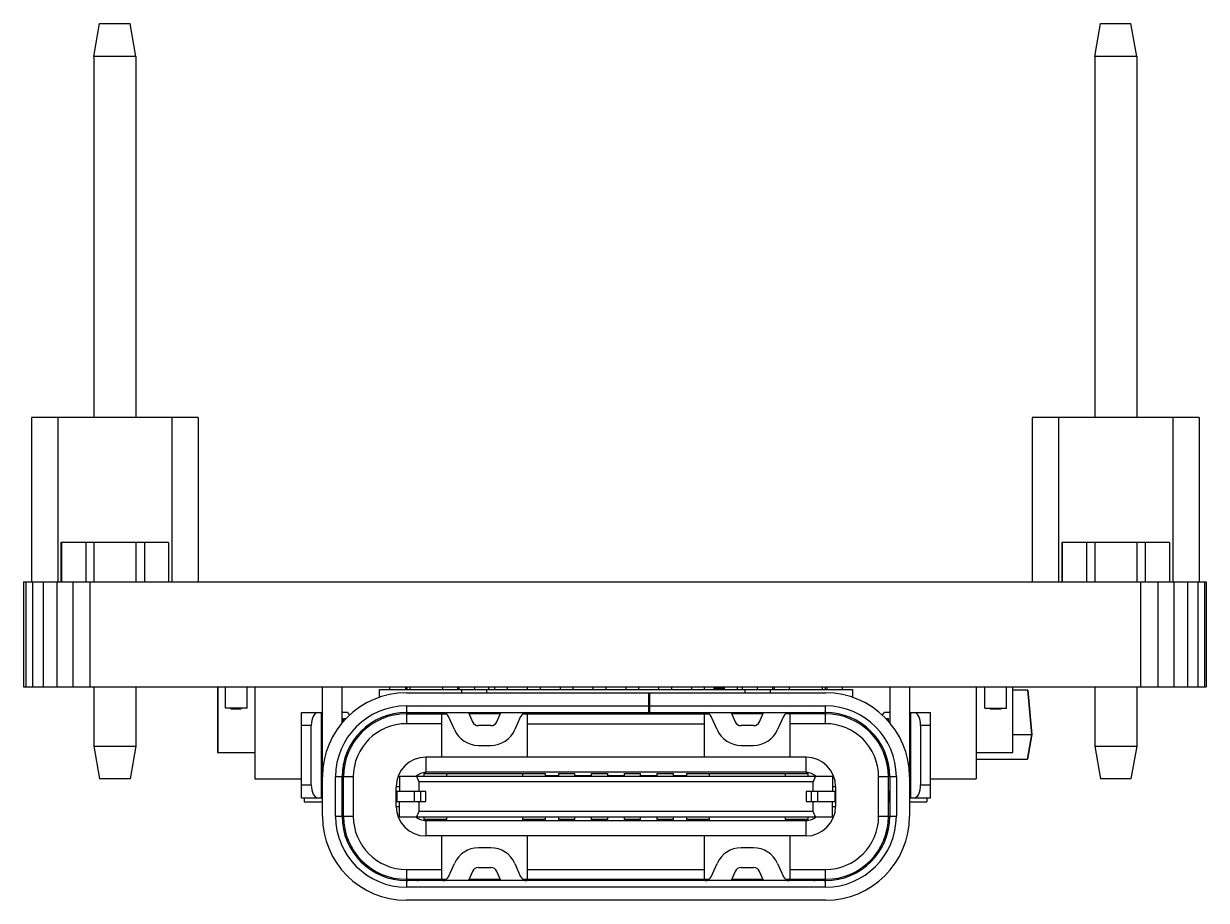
# Model space of a CAD drawing. Header units: inches. Extents: x -50 to 45.5, y -47 to 21.5.
# Drawn here: x -24.69 to -6.68, y 8.19 to 21.54 of the extents above; entities that cross this region are included whole.
import ezdxf

# ---------------------------------------------------------------- set-up
doc = ezdxf.new("R2010")
doc.units = ezdxf.units.IN
doc.header["$LTSCALE"] = 1.21
doc.header["$MEASUREMENT"] = 0
doc.layers.get('0').update_dxf_attribs({"linetype": 'CONTINUOUS'})

msp = doc.modelspace()

# ---------------------------------------------------------------- linework, layer by layer
at = {"color": 7, "linetype": 'Continuous'}
for p, q in [((-23.618, 21.036), (-23.53, 21.536)), ((-23.53, 21.536), (-23.067, 21.536)), ((-22.978, 21.036), (-23.067, 21.536)), ((-8.378, 21.036), (-8.29, 21.536)), ((-8.29, 21.536), (-7.827, 21.536)), ((-7.738, 21.036), (-7.827, 21.536)), ((-23.618, 21.036), (-23.618, 15.536)), ((-22.978, 21.036), (-23.618, 21.036)), ((-22.978, 21.036), (-22.978, 15.536)), ((-7.738, 21.036), (-8.378, 21.036)), ((-8.378, 21.036), (-8.378, 15.536)), ((-7.738, 21.036), (-7.738, 15.536)), ((-24.569, 15.536), (-24.569, 13.036)), ((-22.029, 15.536), (-24.569, 15.536)), ((-24.169, 15.536), (-24.169, 13.036)), ((-22.429, 15.536), (-22.429, 13.036)), ((-22.029, 15.536), (-22.029, 13.036)), ((-6.789, 15.536), (-9.329, 15.536)), ((-9.329, 15.536), (-9.329, 13.036)), ((-8.929, 15.536), (-8.929, 13.036)), ((-7.189, 15.536), (-7.189, 13.036)), ((-6.789, 15.536), (-6.789, 13.036)), ((-24.119, 13.636), (-24.119, 13.036)), ((-22.479, 13.636), (-24.119, 13.636)), ((-24.113, 13.636), (-24.113, 13.036)), ((-23.741, 13.636), (-23.741, 13.036)), ((-23.618, 13.636), (-23.618, 13.036)), ((-22.978, 13.636), (-22.978, 13.036)), ((-22.848, 13.636), (-22.848, 13.036)), ((-22.479, 13.636), (-22.479, 13.036)), ((-7.239, 13.636), (-8.879, 13.636)), ((-8.879, 13.636), (-8.879, 13.036)), ((-8.873, 13.636), (-8.873, 13.036)), ((-8.501, 13.636), (-8.501, 13.036)), ((-8.378, 13.636), (-8.378, 13.036)), ((-7.738, 13.636), (-7.738, 13.036)), ((-7.608, 13.636), (-7.608, 13.036)), ((-7.239, 13.636), (-7.239, 13.036)), ((-24.687, 13.036), (-24.687, 11.436)), ((-24.687, 13.036), (-6.678, 13.036)), ((-24.653, 13.036), (-24.653, 11.436)), ((-24.552, 13.036), (-24.552, 11.436)), ((-24.392, 13.036), (-24.392, 11.436)), ((-24.183, 13.036), (-24.183, 11.436)), ((-23.94, 13.036), (-23.94, 11.436)), ((-23.679, 13.036), (-23.679, 11.436)), ((-7.679, 13.036), (-7.679, 11.436)), ((-7.418, 13.036), (-7.418, 11.436)), ((-7.174, 13.036), (-7.174, 11.436)), ((-6.965, 13.036), (-6.965, 11.436)), ((-6.805, 13.036), (-6.805, 11.436)), ((-6.704, 13.036), (-6.704, 11.436)), ((-6.678, 13.036), (-6.678, 11.436)), ((-6.678, 13.036), (-6.678, 11.436)), ((-24.687, 11.436), (-6.678, 11.436)), ((-23.618, 11.436), (-23.618, 10.536)), ((-22.978, 11.436), (-22.978, 10.536)), ((-21.733, 11.436), (-21.733, 10.436)), ((-21.725, 10.436), (-21.725, 11.436)), ((-21.615, 11.111), (-21.615, 11.436)), ((-21.285, 11.111), (-21.285, 11.436)), ((-21.285, 11.411), (-21.284, 11.411)), ((-21.284, 11.111), (-21.284, 11.436)), ((-21.284, 11.111), (-21.284, 11.436)), ((-21.284, 11.111), (-21.284, 11.436)), ((-21.284, 11.411), (-21.284, 11.411)), ((-21.165, 11.436), (-21.165, 10.036)), ((-20.138, 9.466), (-20.138, 11.436)), ((-19.838, 10.889), (-19.838, 11.436)), ((-19.268, 11.276), (-19.268, 11.396)), ((-19.268, 11.396), (-12.068, 11.396)), ((-19.118, 11.436), (-19.118, 11.396)), ((-18.868, 11.396), (-18.868, 11.436)), ((-18.853, 11.436), (-18.853, 11.396)), ((-18.808, 11.436), (-18.808, 11.396)), ((-18.308, 11.436), (-18.308, 11.396)), ((-18.078, 11.396), (-18.078, 11.436)), ((-18.058, 11.436), (-18.058, 11.396)), ((-18.018, 11.396), (-18.018, 11.346)), ((-17.818, 11.396), (-17.818, 11.436)), ((-17.638, 11.396), (-17.638, 11.346)), ((-17.604, 11.396), (-17.604, 11.436)), ((-17.518, 11.436), (-17.518, 11.396)), ((-17.318, 11.396), (-17.318, 11.436)), ((-17.018, 11.436), (-17.018, 11.396)), ((-16.818, 11.396), (-16.818, 11.436)), ((-16.518, 11.436), (-16.518, 11.396)), ((-16.318, 11.396), (-16.318, 11.436)), ((-16.018, 11.436), (-16.018, 11.396)), ((-15.818, 11.396), (-15.818, 11.436)), ((-15.518, 11.436), (-15.518, 11.396)), ((-15.318, 11.396), (-15.318, 11.436)), ((-15.018, 11.436), (-15.018, 11.396)), ((-14.818, 11.396), (-14.818, 11.436)), ((-14.518, 11.436), (-14.518, 11.396)), ((-14.318, 11.396), (-14.318, 11.436)), ((-14.172, 11.396), (-14.172, 11.436)), ((-14.171, 11.396), (-14.171, 11.436)), ((-14.018, 11.411), (-14.171, 11.411)), ((-14.05, 11.436), (-14.05, 11.411)), ((-14.018, 11.436), (-14.018, 11.396)), ((-13.818, 11.396), (-13.818, 11.436)), ((-13.743, 11.396), (-13.743, 11.436)), ((-13.698, 11.346), (-13.698, 11.396)), ((-13.518, 11.436), (-13.518, 11.396)), ((-13.318, 11.396), (-13.318, 11.346)), ((-13.278, 11.396), (-13.278, 11.436)), ((-13.258, 11.436), (-13.258, 11.396)), ((-13.028, 11.436), (-13.028, 11.396)), ((-12.528, 11.436), (-12.528, 11.396)), ((-12.478, 11.396), (-12.478, 11.436)), ((-12.458, 11.436), (-12.458, 11.396)), ((-12.218, 11.396), (-12.218, 11.436)), ((-12.068, 11.396), (-12.068, 11.276)), ((-11.498, 11.436), (-11.498, 10.889)), ((-11.198, 11.436), (-11.198, 9.466)), ((-10.182, 11.436), (-10.182, 10.036)), ((-10.052, 11.111), (-10.052, 11.436)), ((-9.722, 11.111), (-9.722, 11.436)), ((-9.722, 11.111), (-9.722, 11.436)), ((-9.722, 11.411), (-9.722, 11.411)), ((-9.721, 11.111), (-9.721, 11.436)), ((-9.721, 11.111), (-9.721, 11.436)), ((-9.721, 11.111), (-9.721, 11.436)), ((-9.721, 11.111), (-9.721, 11.436)), ((-9.721, 11.411), (-9.721, 11.411)), ((-9.721, 11.411), (-9.721, 11.411)), ((-9.622, 10.436), (-9.622, 11.436)), ((-9.395, 11.386), (-9.622, 11.386)), ((-9.336, 10.711), (-9.395, 11.386)), ((-9.394, 11.386), (-9.335, 10.711)), ((-8.378, 11.436), (-8.378, 10.536)), ((-7.738, 11.436), (-7.738, 10.536)), ((-18.858, 11.346), (-12.478, 11.346)), ((-15.168, 11.046), (-15.168, 11.346)), ((-15.158, 11.316), (-15.168, 11.316)), ((-15.158, 11.346), (-15.158, 11.046)), ((-21.284, 11.111), (-21.615, 11.111)), ((-21.534, 11.101), (-21.534, 11.111)), ((-21.534, 11.101), (-21.375, 11.101)), ((-21.53, 11.101), (-21.53, 11.111)), ((-21.38, 11.101), (-21.38, 11.111)), ((-21.376, 11.101), (-21.376, 11.111)), ((-21.375, 11.101), (-21.375, 11.111)), ((-21.284, 11.136), (-21.285, 11.136)), ((-21.284, 11.136), (-21.284, 11.136)), ((-20.458, 9.746), (-20.458, 11.046)), ((-20.458, 11.046), (-20.138, 11.046)), ((-20.158, 11.046), (-20.158, 9.746)), ((-19.758, 11.046), (-19.838, 11.046)), ((-19.758, 11.046), (-19.723, 11.004)), ((-18.863, 11.026), (-18.249, 11.026)), ((-18.858, 11.146), (-18.858, 11.046)), ((-18.858, 11.146), (-15.168, 11.146)), ((-18.858, 11.046), (-15.168, 11.046)), ((-18.858, 11.026), (-18.858, 10.876)), ((-18.318, 10.366), (-18.318, 11.026)), ((-18.128, 10.785), (-18.216, 10.986)), ((-17.915, 11.046), (-17.853, 10.905)), ((-17.429, 11.026), (-17.906, 11.026)), ((-17.638, 11.046), (-17.638, 11.026)), ((-17.482, 10.905), (-17.42, 11.046)), ((-17.119, 10.986), (-17.207, 10.785)), ((-17.086, 11.026), (-14.249, 11.026)), ((-17.018, 11.026), (-17.018, 10.366)), ((-16.768, 11.046), (-16.739, 11.026)), ((-16.618, 11.046), (-16.618, 11.026)), ((-16.244, 11.046), (-16.216, 11.026)), ((-15.165, 11.046), (-12.478, 11.046)), ((-15.158, 11.146), (-12.478, 11.146)), ((-15.119, 11.026), (-15.091, 11.046)), ((-14.718, 11.026), (-14.718, 11.046)), ((-14.596, 11.026), (-14.568, 11.046)), ((-14.318, 10.366), (-14.318, 11.026)), ((-14.128, 10.785), (-14.216, 10.986)), ((-13.915, 11.046), (-13.853, 10.905)), ((-13.429, 11.026), (-13.906, 11.026)), ((-13.698, 11.026), (-13.698, 11.046)), ((-13.482, 10.905), (-13.42, 11.046)), ((-13.119, 10.986), (-13.207, 10.785)), ((-12.473, 11.026), (-13.086, 11.026)), ((-13.018, 11.026), (-13.018, 10.366)), ((-12.478, 11.046), (-12.478, 11.146)), ((-12.478, 10.876), (-12.478, 11.026)), ((-11.612, 11.004), (-11.578, 11.046)), ((-11.498, 11.046), (-11.578, 11.046)), ((-11.198, 11.046), (-10.878, 11.046)), ((-11.178, 9.746), (-11.178, 11.046)), ((-10.878, 9.746), (-10.878, 11.046)), ((-10.052, 11.111), (-9.721, 11.111)), ((-9.971, 11.101), (-9.971, 11.111)), ((-9.971, 11.101), (-9.802, 11.101)), ((-9.967, 11.101), (-9.967, 11.111)), ((-9.817, 11.101), (-9.817, 11.111)), ((-9.813, 11.101), (-9.813, 11.111)), ((-9.813, 11.101), (-9.813, 11.111)), ((-9.802, 11.101), (-9.802, 11.111)), ((-9.722, 11.136), (-9.722, 11.136)), ((-9.721, 11.136), (-9.721, 11.136)), ((-9.721, 11.136), (-9.721, 11.136)), ((-20.308, 10.846), (-20.458, 10.846)), ((-20.308, 9.946), (-20.308, 10.846)), ((-19.818, 10.909), (-19.818, 10.956)), ((-19.818, 10.956), (-19.775, 10.956)), ((-18.318, 10.876), (-18.858, 10.876)), ((-17.574, 10.846), (-17.761, 10.846)), ((-17.018, 10.876), (-14.318, 10.876)), ((-13.574, 10.846), (-13.761, 10.846)), ((-12.478, 10.876), (-13.018, 10.876)), ((-11.56, 10.956), (-11.518, 10.956)), ((-11.518, 10.909), (-11.518, 10.956)), ((-10.878, 10.846), (-11.028, 10.846)), ((-11.028, 10.846), (-11.028, 9.946)), ((-20.158, 10.646), (-20.138, 10.646)), ((-11.198, 10.646), (-11.178, 10.646)), ((-9.622, 10.711), (-9.335, 10.711)), ((-9.402, 10.336), (-9.336, 10.711)), ((-9.335, 10.711), (-9.401, 10.336)), ((-23.618, 10.536), (-23.53, 10.036)), ((-23.618, 10.536), (-22.978, 10.536)), ((-22.978, 10.536), (-23.067, 10.036)), ((-20.138, 10.496), (-20.158, 10.496)), ((-17.761, 10.546), (-17.574, 10.546)), ((-13.761, 10.546), (-13.574, 10.546)), ((-11.178, 10.496), (-11.198, 10.496)), ((-8.378, 10.536), (-7.738, 10.536)), ((-8.378, 10.536), (-8.29, 10.036)), ((-7.738, 10.536), (-7.827, 10.036)), ((-21.733, 10.436), (-21.164, 10.436)), ((-20.158, 10.296), (-20.138, 10.296)), ((-12.773, 10.366), (-18.563, 10.366)), ((-18.563, 10.366), (-18.563, 10.136)), ((-12.773, 10.136), (-12.773, 10.366)), ((-11.198, 10.296), (-11.178, 10.296)), ((-10.182, 10.436), (-9.622, 10.436)), ((-10.182, 10.436), (-10.182, 10.036)), ((-10.182, 10.336), (-9.402, 10.336)), ((-9.402, 10.336), (-9.401, 10.336)), ((-20.138, 10.146), (-20.158, 10.146)), ((-19.818, 9.466), (-19.818, 10.258)), ((-18.593, 10.116), (-16.743, 10.116)), ((-18.593, 10.116), (-18.593, 10.081)), ((-12.773, 10.136), (-18.563, 10.136)), ((-18.243, 10.076), (-18.243, 10.116)), ((-17.093, 10.116), (-17.093, 10.076)), ((-16.743, 10.076), (-16.743, 10.116)), ((-16.543, 10.116), (-16.293, 10.116)), ((-16.543, 10.116), (-16.543, 10.076)), ((-16.293, 10.076), (-16.293, 10.116)), ((-16.043, 10.116), (-15.793, 10.116)), ((-16.043, 10.116), (-16.043, 10.076)), ((-15.793, 10.076), (-15.793, 10.116)), ((-15.543, 10.116), (-15.293, 10.116)), ((-15.543, 10.116), (-15.543, 10.076)), ((-15.293, 10.076), (-15.293, 10.116)), ((-15.043, 10.116), (-14.793, 10.116)), ((-15.043, 10.116), (-15.043, 10.076)), ((-14.793, 10.076), (-14.793, 10.116)), ((-14.593, 10.116), (-12.743, 10.116)), ((-14.593, 10.116), (-14.593, 10.076)), ((-14.243, 10.076), (-14.243, 10.116)), ((-13.093, 10.116), (-13.093, 10.076)), ((-12.743, 10.081), (-12.743, 10.116)), ((-11.518, 9.466), (-11.518, 10.258)), ((-11.178, 10.146), (-11.198, 10.146)), ((-23.067, 10.036), (-23.53, 10.036)), ((-21.165, 10.036), (-20.458, 10.036)), ((-20.458, 9.946), (-20.308, 9.946)), ((-19.838, 10.066), (-19.938, 10.066)), ((-19.938, 9.466), (-19.938, 10.066)), ((-19.838, 9.466), (-19.838, 10.066)), ((-19.668, 10.066), (-19.818, 10.066)), ((-19.668, 10.066), (-19.668, 9.466)), ((-18.963, 9.916), (-19.013, 9.916)), ((-19.013, 9.616), (-19.013, 9.916)), ((-18.963, 10.076), (-12.373, 10.076)), ((-18.963, 10.076), (-18.963, 9.841)), ((-18.706, 10.076), (-18.672, 9.991)), ((-12.663, 9.991), (-18.672, 9.991)), ((-18.672, 9.991), (-18.672, 9.841)), ((-18.593, 10.081), (-18.592, 10.076)), ((-16.543, 10.081), (-16.743, 10.081)), ((-16.043, 10.081), (-16.293, 10.081)), ((-15.543, 10.081), (-15.793, 10.081)), ((-15.043, 10.081), (-15.293, 10.081)), ((-14.593, 10.081), (-14.793, 10.081)), ((-12.743, 10.081), (-12.743, 10.076)), ((-12.629, 10.076), (-12.663, 9.991)), ((-12.663, 9.841), (-12.663, 9.991)), ((-12.373, 10.076), (-12.373, 9.841)), ((-12.323, 9.916), (-12.373, 9.916)), ((-12.323, 9.916), (-12.323, 9.616)), ((-11.518, 10.066), (-11.668, 10.066)), ((-11.668, 9.466), (-11.668, 10.066)), ((-11.398, 10.066), (-11.498, 10.066)), ((-11.498, 10.066), (-11.498, 9.466)), ((-11.398, 10.066), (-11.398, 9.466)), ((-11.028, 9.946), (-10.878, 9.946)), ((-10.878, 10.036), (-10.182, 10.036)), ((-7.827, 10.036), (-8.29, 10.036)), ((-20.458, 9.746), (-20.138, 9.746)), ((-20.415, 9.746), (-20.415, 9.686)), ((-19.818, 9.841), (-19.838, 9.841)), ((-19.823, 9.691), (-19.823, 9.841)), ((-18.563, 9.841), (-19.013, 9.841)), ((-19.005, 9.841), (-19.005, 9.691)), ((-18.738, 9.691), (-18.738, 9.841)), ((-18.645, 9.841), (-18.645, 9.691)), ((-18.563, 9.691), (-18.563, 9.841)), ((-12.323, 9.841), (-12.773, 9.841)), ((-12.773, 9.841), (-12.773, 9.691)), ((-12.69, 9.691), (-12.69, 9.841)), ((-12.597, 9.841), (-12.597, 9.691)), ((-12.33, 9.691), (-12.33, 9.841)), ((-11.498, 9.841), (-11.518, 9.841)), ((-11.512, 9.841), (-11.512, 9.691)), ((-11.198, 9.746), (-10.878, 9.746)), ((-10.933, 9.746), (-10.933, 9.686)), ((-20.415, 9.686), (-20.138, 9.686)), ((-19.838, 9.691), (-19.818, 9.691)), ((-19.013, 9.691), (-18.563, 9.691)), ((-19.013, 9.616), (-18.963, 9.616)), ((-18.963, 9.456), (-18.963, 9.691)), ((-18.672, 9.691), (-18.672, 9.541)), ((-12.773, 9.691), (-12.323, 9.691)), ((-12.663, 9.541), (-12.663, 9.691)), ((-12.373, 9.456), (-12.373, 9.691)), ((-12.373, 9.616), (-12.323, 9.616)), ((-11.518, 9.691), (-11.498, 9.691)), ((-11.198, 9.686), (-10.933, 9.686)), ((-19.938, 9.466), (-19.838, 9.466)), ((-19.818, 9.466), (-19.668, 9.466)), ((-18.963, 9.456), (-12.373, 9.456)), ((-18.672, 9.541), (-18.706, 9.456)), ((-12.663, 9.541), (-18.672, 9.541)), ((-18.593, 9.45), (-18.593, 9.416)), ((-18.243, 9.416), (-18.593, 9.416)), ((-12.773, 9.396), (-18.563, 9.396)), ((-18.563, 9.396), (-18.563, 9.166)), ((-18.243, 9.416), (-18.243, 9.456)), ((-17.093, 9.456), (-17.093, 9.416)), ((-16.743, 9.416), (-17.093, 9.416)), ((-16.743, 9.416), (-16.743, 9.456)), ((-16.543, 9.456), (-16.543, 9.416)), ((-16.293, 9.416), (-16.543, 9.416)), ((-16.293, 9.416), (-16.293, 9.456)), ((-16.043, 9.456), (-16.043, 9.416)), ((-15.793, 9.416), (-16.043, 9.416)), ((-15.793, 9.416), (-15.793, 9.456)), ((-15.543, 9.456), (-15.543, 9.416)), ((-15.293, 9.416), (-15.543, 9.416)), ((-15.293, 9.416), (-15.293, 9.456)), ((-15.043, 9.456), (-15.043, 9.416)), ((-14.793, 9.416), (-15.043, 9.416)), ((-14.793, 9.416), (-14.793, 9.456)), ((-14.593, 9.456), (-14.593, 9.416)), ((-14.243, 9.416), (-14.593, 9.416)), ((-14.243, 9.416), (-14.243, 9.456)), ((-13.093, 9.456), (-13.093, 9.416)), ((-12.743, 9.416), (-13.093, 9.416)), ((-12.773, 9.166), (-12.773, 9.396)), ((-12.743, 9.416), (-12.743, 9.45)), ((-12.629, 9.456), (-12.663, 9.541)), ((-11.668, 9.466), (-11.518, 9.466)), ((-11.498, 9.466), (-11.398, 9.466)), ((-12.773, 9.166), (-18.563, 9.166)), ((-18.318, 8.506), (-18.318, 9.166)), ((-17.018, 9.166), (-17.018, 8.506)), ((-14.318, 8.506), (-14.318, 9.166)), ((-13.018, 9.166), (-13.018, 8.506)), ((-19.668, 8.95), (-19.668, 8.915)), ((-17.574, 8.986), (-17.761, 8.986)), ((-13.574, 8.986), (-13.761, 8.986)), ((-11.668, 8.95), (-11.668, 8.915)), ((-19.545, 8.796), (-19.573, 8.796)), ((-18.858, 8.656), (-18.318, 8.656)), ((-18.858, 8.656), (-18.858, 8.506)), ((-18.216, 8.545), (-18.128, 8.747)), ((-17.761, 8.686), (-17.574, 8.686)), ((-17.207, 8.747), (-17.119, 8.545)), ((-17.018, 8.656), (-14.318, 8.656)), ((-14.216, 8.545), (-14.128, 8.747)), ((-13.761, 8.686), (-13.574, 8.686)), ((-13.207, 8.747), (-13.119, 8.545)), ((-13.018, 8.656), (-12.478, 8.656)), ((-12.478, 8.506), (-12.478, 8.656)), ((-11.79, 8.796), (-11.762, 8.796)), ((-18.863, 8.506), (-18.249, 8.506)), ((-12.478, 8.486), (-18.858, 8.486)), ((-18.858, 8.486), (-18.858, 8.386)), ((-17.853, 8.626), (-17.915, 8.486)), ((-17.906, 8.506), (-17.429, 8.506)), ((-17.42, 8.486), (-17.482, 8.626)), ((-17.086, 8.506), (-14.249, 8.506)), ((-13.853, 8.626), (-13.915, 8.486)), ((-13.906, 8.506), (-13.429, 8.506)), ((-13.42, 8.486), (-13.482, 8.626)), ((-13.086, 8.506), (-12.472, 8.506)), ((-12.478, 8.386), (-12.478, 8.486)), ((-12.478, 8.386), (-18.858, 8.386)), ((-12.478, 8.186), (-18.858, 8.186))]:
    msp.add_line(p, q, dxfattribs=at)
for centre, radius, start, end in [((-18.858, 10.066), 1.28, 90, 180), ((-12.478, 10.066), 1.28, 0, 90), ((-18.858, 10.066), 1.08, 90, 180), ((-18.858, 10.066), 0.98, 90, 180), ((-18.858, 10.066), 0.96, 90, 180), ((-18.793, 10.959), 0.0967, 116.2916, 136.4035), ((-18.733, 10.959), 0.0967, 43.6028, 63.6972), ((-18.308, 10.946), 0.1, 23.7495, 90), ((-17.027, 10.946), 0.1, 90, 156.2505), ((-14.308, 10.946), 0.1, 23.7495, 90), ((-13.027, 10.946), 0.1, 90, 156.2505), ((-12.603, 10.959), 0.0967, 116.2916, 136.4035), ((-12.543, 10.959), 0.0967, 43.6028, 63.6972), ((-12.478, 10.066), 1.08, 0, 90), ((-12.478, 10.066), 0.98, 0, 90), ((-12.478, 10.066), 0.96, 360, 90), ((-18.858, 10.066), 0.81, 90, 180), ((-17.761, 10.946), 0.1, 203.7495, 270), ((-17.574, 10.946), 0.1, 270, 336.2505), ((-13.761, 10.946), 0.1, 203.7495, 270), ((-13.574, 10.946), 0.1, 270, 336.2505), ((-12.478, 10.066), 0.81, 0, 90), ((-17.761, 10.946), 0.4, 203.7495, 270), ((-17.574, 10.946), 0.4, 270, 336.2505), ((-13.761, 10.946), 0.4, 203.7495, 270), ((-13.574, 10.946), 0.4, 270, 336.2505), ((-18.563, 9.916), 0.45, 90, 180), ((-12.773, 9.916), 0.45, 0, 90), ((-18.56, 9.913), 0.223, 131.8408, 133.1286), ((-17.051, 10.077), 0.0415, 180.0111, 182.3487), ((-16.784, 10.077), 0.0415, 357.6513, 359.9889), ((-14.551, 10.077), 0.0415, 180.011, 182.3487), ((-14.284, 10.077), 0.0415, 357.6513, 359.989), ((-12.774, 9.915), 0.221, 46.873, 48.1757), ((-18.563, 9.616), 0.45, 180, 270), ((-12.773, 9.616), 0.45, 270, 0), ((-18.858, 9.466), 1.28, 180, 270), ((-18.858, 9.466), 1.08, 180, 270), ((-18.858, 9.466), 0.98, 180, 270), ((-18.858, 9.466), 0.96, 180, 270), ((-18.858, 9.466), 0.81, 180, 270), ((-18.561, 9.617), 0.221, 226.874, 228.176), ((-17.051, 9.454), 0.0415, 177.6513, 179.989), ((-16.784, 9.454), 0.0415, 0.0112, 2.3487), ((-14.551, 9.454), 0.0415, 177.6513, 179.989), ((-14.284, 9.454), 0.0415, 0.011, 2.3487), ((-12.774, 9.617), 0.221, 311.8242, 313.127), ((-12.478, 9.466), 1.28, 270, 0), ((-12.478, 9.466), 1.08, 270, 0), ((-12.478, 9.466), 0.98, 270, 0), ((-12.478, 9.466), 0.96, 270, 0), ((-12.478, 9.466), 0.81, 270, 360), ((-17.761, 8.586), 0.4, 90, 156.2505), ((-17.574, 8.586), 0.4, 23.7495, 90), ((-13.761, 8.586), 0.4, 90, 156.2505), ((-13.574, 8.586), 0.4, 23.7495, 90), ((-17.761, 8.586), 0.1, 90, 156.2505), ((-17.574, 8.586), 0.1, 23.7495, 90), ((-13.761, 8.586), 0.1, 90, 156.2505), ((-13.574, 8.586), 0.1, 23.7495, 90), ((-18.793, 8.572), 0.0967, 223.6028, 243.6972), ((-18.733, 8.572), 0.0967, 296.2916, 316.4035), ((-18.308, 8.586), 0.1, 270, 336.2505), ((-18.418, 8.486), 0.15, 3.5313, 7.235), ((-17.027, 8.586), 0.1, 203.7495, 270), ((-14.308, 8.586), 0.1, 270, 336.2505), ((-13.027, 8.586), 0.1, 203.7495, 270), ((-12.918, 8.486), 0.15, 172.6383, 176.4525), ((-12.603, 8.572), 0.0967, 223.6028, 243.6972), ((-12.543, 8.572), 0.0967, 296.2916, 316.4035)]:
    msp.add_arc(centre, radius, start, end, dxfattribs=at)
for centre, major_axis, ratio, start_param, end_param in [((-20.208, 10.846), (0, 0.2), 0.5, 0, 1.570796), ((-11.128, 10.846), (0, 0.2), 0.5, -1.570796, 0), ((-20.208, 9.946), (0, 0.2), 0.5, -4.712389, -3.141593), ((-11.128, 9.946), (0, 0.2), 0.5, -3.141593, -1.570796), ((-18.59, 9.586), (0.014, 0.17), 0.081843, -2.485084, -2.439855)]:
    msp.add_ellipse(centre, major_axis=major_axis, ratio=ratio, start_param=start_param, end_param=end_param, dxfattribs=at)
for points, knots in [([(-18.709, 10.079), (-18.689, 10.097), (-18.643, 10.126), (-18.589, 10.136), (-18.563, 10.136)], [0, 0, 0, 0, 0.500002, 1, 1, 1, 1]), ([(-12.773, 10.136), (-12.746, 10.136), (-12.692, 10.126), (-12.646, 10.097), (-12.626, 10.079)], [0, 0, 0, 0, 0.499986, 1, 1, 1, 1]), ([(-18.563, 9.396), (-18.589, 9.396), (-18.643, 9.406), (-18.689, 9.434), (-18.709, 9.452)], [0, 0, 0, 0, 0.499986, 1, 1, 1, 1]), ([(-12.626, 9.452), (-12.646, 9.434), (-12.692, 9.406), (-12.746, 9.396), (-12.773, 9.396)], [0, 0, 0, 0, 0.500014, 1, 1, 1, 1])]:
    msp.add_open_spline(points, degree=3, knots=knots, dxfattribs=at)

doc.saveas('drawing.dxf')
